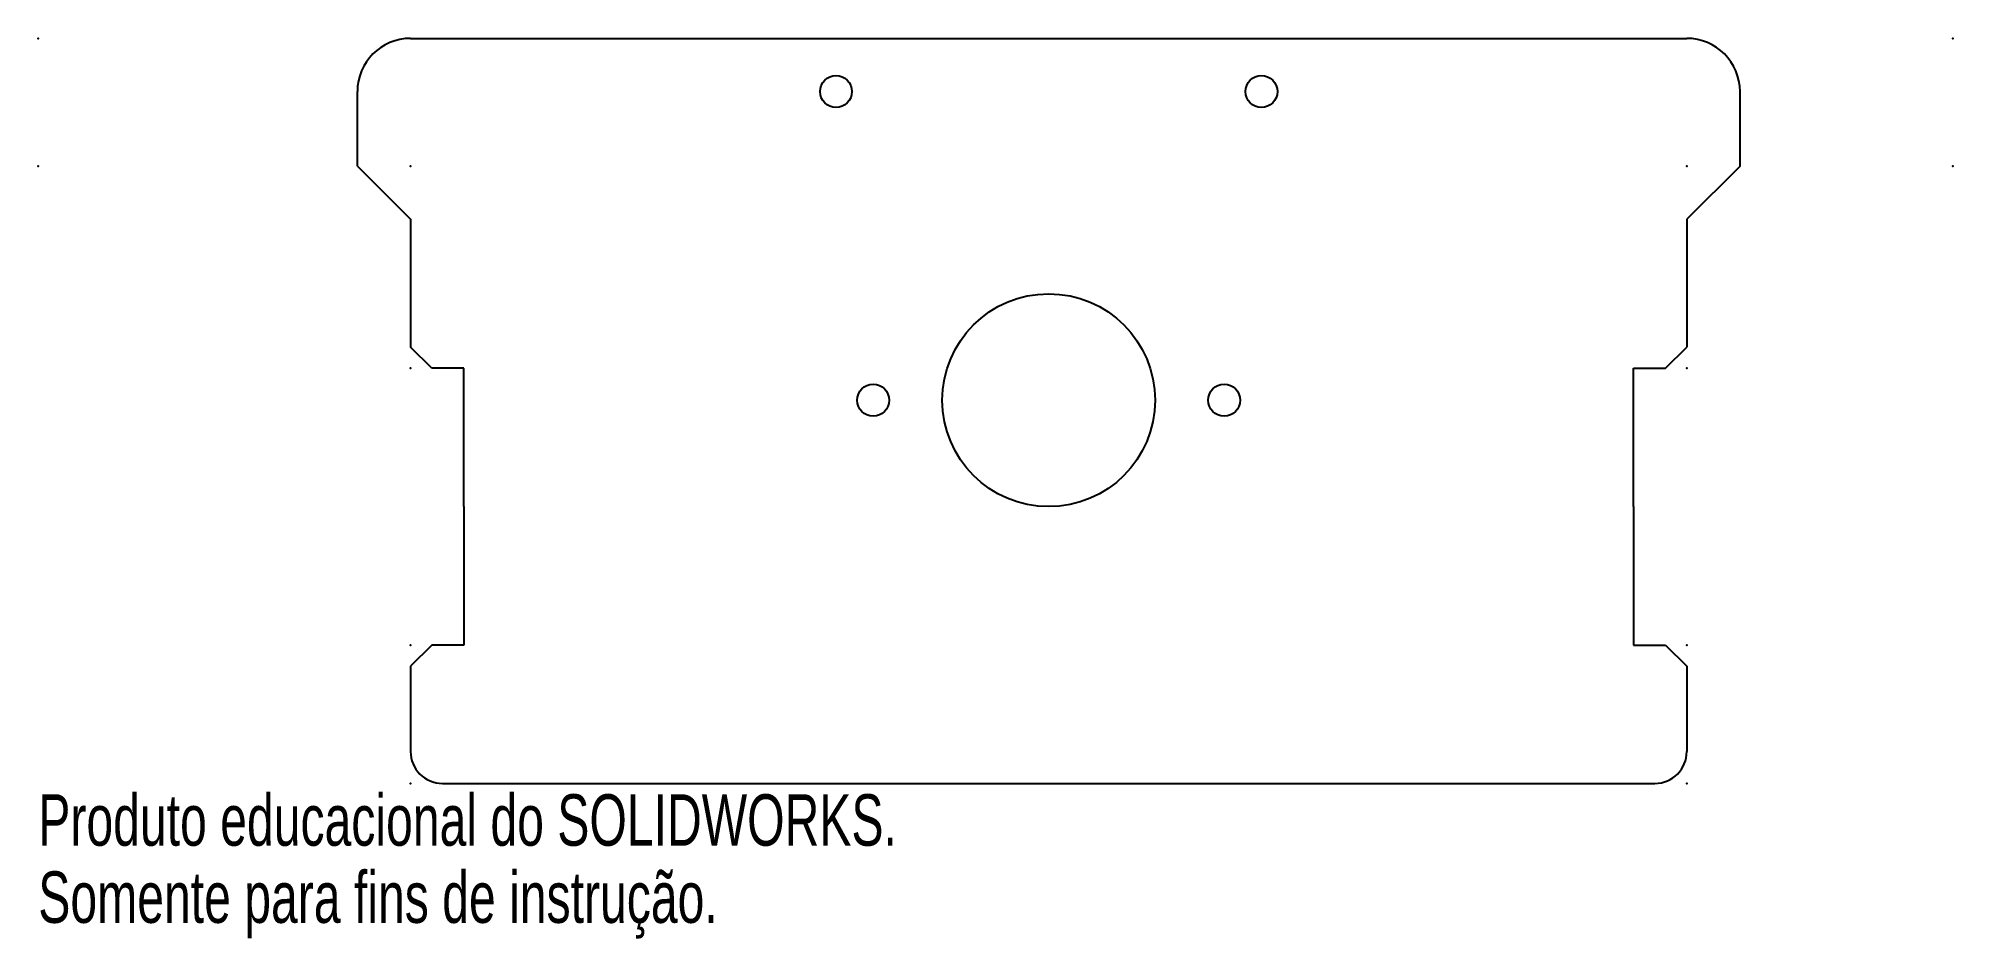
# Model space of a CAD drawing. Header units: millimetres. Extents: x -169 to 11, y -37 to 48.
import ezdxf

# ---------------------------------------------------------------- set-up
doc = ezdxf.new("R2010")
doc.units = ezdxf.units.MM
doc.header["$PDSIZE"] = -1
doc.styles.add('SLDTEXTSTYLE0', font='TXT', dxfattribs={"width": 0.7})

msp = doc.modelspace()

# ---------------------------------------------------------------- linework, layer by layer
at = {"color": 7, "linetype": 'Continuous'}
for p, q in [((-134.39, 47.62), (-14.39, 47.62)), ((-139.39, 35.62), (-139.39, 42.62)), ((-9.39, 35.62), (-9.39, 42.62)), ((-139.39, 35.62), (-134.39, 30.62)), ((-9.39, 35.62), (-14.39, 30.62)), ((-134.39, 30.62), (-134.39, 18.62)), ((-14.39, 30.62), (-14.39, 18.62)), ((-132.39, 16.62), (-134.39, 18.62)), ((-16.39, 16.62), (-14.39, 18.62)), ((-129.39, 16.62), (-132.39, 16.62)), ((-129.39, 3.62), (-129.39, 16.62)), ((-19.39, 3.62), (-19.39, 16.62)), ((-19.39, 16.62), (-16.39, 16.62)), ((-129.39, 3.62), (-129.39, -9.38)), ((-19.39, 3.62), (-19.39, -9.38)), ((-132.39, -9.38), (-134.39, -11.38)), ((-129.39, -9.38), (-132.39, -9.38)), ((-19.39, -9.38), (-16.39, -9.38)), ((-16.39, -9.38), (-14.39, -11.38)), ((-134.39, -11.38), (-134.39, -19.38)), ((-14.39, -11.38), (-14.39, -19.38)), ((-131.39, -22.38), (-17.39, -22.38))]:
    msp.add_line(p, q, dxfattribs=at)
for centre, radius in [((-94.39, 42.62), 1.5), ((-54.39, 42.62), 1.5), ((-74.39, 13.62), 10), ((-90.89, 13.62), 1.5), ((-57.89, 13.62), 1.5)]:
    msp.add_circle(centre, radius, dxfattribs=at)
for centre, radius, start, end in [((-134.39, 42.62), 5, 90, 180), ((-14.39, 42.62), 5, 0, 90), ((-131.39, -19.38), 3, 180, 270), ((-17.39, -19.38), 3, 270, 0)]:
    msp.add_arc(centre, radius, start, end, dxfattribs=at)
for p in [(-169.39, 47.62), (10.61, 47.62), (-169.39, 35.62), (-134.39, 35.62), (-14.39, 35.62), (10.61, 35.62), (-134.39, 16.62), (-14.39, 16.62), (-134.39, -9.38), (-14.39, -9.38), (-134.39, -22.38), (-14.39, -22.38)]:
    msp.add_point(p, dxfattribs=at)

# ---------------------------------------------------------------- texts
at = {"color": 7, "linetype": 'Continuous', "char_height": 4.8336, "attachment_point": 1, "style": 'SLDTEXTSTYLE0'}
for s, insert in [('Produto educacional do SOLIDWORKS.', (-169.39, -23.4)), ('Somente para fins de instrução.', (-169.39, -30.65))]:
    msp.add_mtext(s, dxfattribs=dict(at, insert=insert))

doc.saveas('drawing.dxf')
